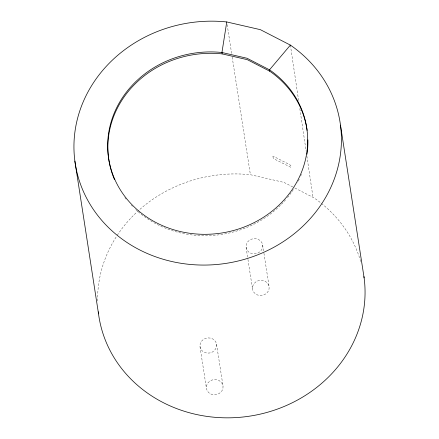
<?xml version="1.0" encoding="UTF-8"?>
<svg xmlns="http://www.w3.org/2000/svg" width="439" height="439" viewBox="0 0 439 439"><rect width="100%" height="100%" fill="white"/><g stroke="black" fill="none" stroke-linecap="round" stroke-linejoin="round"><path stroke-width="0.33" stroke-dasharray="2.19 1.65" d="M117.257 235.288A134.016 121.652 -8.8 0 1 250.4 174.711L284.011 182.426L294.278 187.711M294.882 188.024L314.028 197.874A134.016 121.652 -8.8 0 1 361.012 262.637M262.676 245.121A8.374 7.606 -8.8 0 1 251.081 253.336A8.374 7.606 -8.8 0 1 249.368 240.276A8.374 7.606 -8.8 0 1 262.676 245.121L263.817 252.513M263.921 253.188L269.123 286.782A8.374 7.606 -8.8 0 1 257.534 294.997A8.374 7.606 -8.8 0 1 255.816 281.942A8.374 7.606 -8.8 0 1 269.123 286.782M227.172 24.655L231.671 53.717M232.193 57.097L250.4 174.711M246.076 247.371L247.843 258.791M247.947 259.465L252.524 289.032M216.575 344.395A8.374 7.606 -8.8 0 1 204.98 352.61A8.374 7.606 -8.8 0 1 203.268 339.55A8.374 7.606 -8.8 0 1 216.575 344.395L223.023 386.057A8.374 7.606 -8.8 0 1 211.433 394.271A8.374 7.606 -8.8 0 1 209.716 381.211A8.374 7.606 -8.8 0 1 223.023 386.057M199.975 346.64L206.423 388.306M290.382 45.107L298.729 101.266M299.832 108.713L306.17 151.34M306.872 156.075L313.007 197.347M97.601 301.033A134.016 121.652 -8.8 0 1 116.884 235.858M301.439 174.256A100.218 90.977 -8.8 0 1 300.649 176.121M299.255 179.15A100.218 90.977 -8.8 0 1 297.455 182.69M293.34 189.604A100.218 90.977 -8.8 0 1 287.347 197.753M285.613 199.811A100.218 90.977 -8.8 0 1 135.799 209.622M132.353 206.275A100.218 90.977 -8.8 0 1 131.404 205.293M126.108 199.174A100.218 90.977 -8.8 0 1 124.879 197.572M272.882 156.63L273.371 158.309L274.386 159.083L290.997 167.369L291.183 166.579L290.7 165.443L289.647 164.652L274.002 156.602L272.882 156.63"/><path stroke-width="0.66" d="M226.749 21.95A134.016 121.652 -8.8 0 0 76.765 171.545A134.016 121.652 -8.8 0 0 278.15 244.841A134.016 121.652 -8.8 0 0 290.382 45.107L260.36 29.665L226.749 21.95L221.942 52.504L222.156 53.893A100.218 90.977 -8.8 0 0 114.486 179.6M290.382 45.107L269.524 69.823A100.218 90.977 -8.8 0 1 260.376 219.193A100.218 90.977 -8.8 0 1 109.777 164.378A100.218 90.977 -8.8 0 1 221.942 52.504L247.075 58.272L269.524 69.823L269.738 71.211A100.218 90.977 -8.8 0 1 307.113 130.394M222.156 53.893L247.289 59.66L269.738 71.211M340.472 125.137L364.123 277.903M74.877 161.097L98.528 313.863M363.936 276.57A134.016 121.652 -8.8 0 1 246.789 416.556A134.016 121.652 -8.8 0 1 98.287 311.86M307.882 139.865A100.218 90.977 -8.8 0 1 306.987 154.193"/></g></svg>
